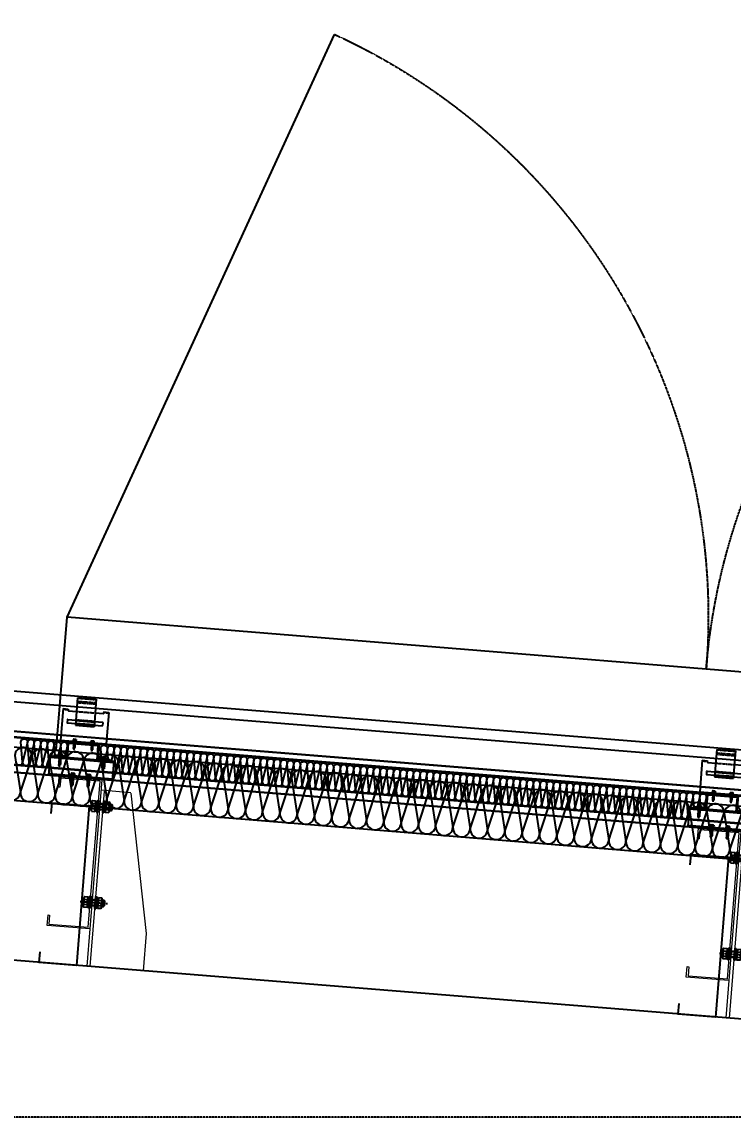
# Model space of a CAD drawing. Extents: x 220580 to 2027826, y -309201 to 71987.
# Drawn here: x 285534 to 286865, y -212329 to -210279 of the extents above; entities that cross this region are included whole.
import ezdxf

# ---------------------------------------------------------------- set-up
doc = ezdxf.new("R2010")
doc.units = 0
for name, pattern in [('__DASH', [0.35, 0.25, -0.1]), ('CENTER', [2, 1.25, -0.25, 0.25, -0.25]), ('CONTINUOUS0', [0]), ('CONTINUOUS1', [0]), ('DASH', [0.35, 0.25, -0.1]), ('DOTE', [2.42, 2, -0.2, 0.02, -0.2])]:
    doc.linetypes.add(name, pattern=pattern)
for name, color, linetype in [('003_THICK', 7, 'CONTINUOUS1'), ('004_THIN', 6, 'CONTINUOUS0'), ('A-AXIS-DOTE', 14, 'DOTE'), ('A-AXIS-DP', 126, 'Continuous'), ('A-HATCH-2', 251, 'Continuous'), ('A-LIN-V', 9, 'Continuous'), ('AS-COLN', 6, 'Continuous'), ('BWM', 8, 'Continuous'), ('C18', 4, 'CENTER'), ('DIM', 173, 'Continuous'), ('pj', 4, 'Continuous'), ('SEAMLOK75 - SHEET', 6, 'Continuous'), ('ZX', 240, 'CENTER'), ('建-尺寸', 3, 'Continuous'), ('紧固件', 40, 'Continuous')]:
    doc.layers.add(name, color=color, linetype=linetype)
doc.layers.add('S-dim', color=81, linetype='Continuous', lineweight=0)
doc.layers.add('粗', color=7, linetype='Continuous', lineweight=50)
doc.styles.add('A-DIM_T3', font='SIMPLEX', dxfattribs={"width": 0.705882, "bigfont": 'GBCBIG'})
doc.dimstyles.new('A-DIM&&50', dxfattribs={"dimtxt": 148.75, "dimasz": 50, "dimexe": 125, "dimexo": 150, "dimgap": 63.125, "dimtad": 1, "dimdec": 0, "dimzin": 0, "dimdsep": 46, "dimtxsty": 'A-DIM_T3', "dimblk": 'ARCHTICK', "dimcen": 0.09, "dimclrt": 7, "dimazin": 2, "dimtfac": 1, "dimtdec": 0, "dimtix": 1, "dimtmove": 2, "dimatfit": 3, "dimfxl": 0, "dimtolj": 1, "dimtzin": 0, "dimarcsym": 0})

# ---------------------------------------------------------------- blocks, each defined once
blk = doc.blocks.new('CURVEPATTERNLIB$SYSLIB$岩棉板')
at = {"color": 0}
for p, q in [((0, -17), (12, -67)), ((12, -67), (24, -17))]:
    blk.add_line(p, q, dxfattribs=at)
for centre, start, end in [((12, -17), 0, 180), ((0, -67), 270, 0), ((24, -67), 180, 270)]:
    blk.add_arc(centre, 12, start, end, dxfattribs=at)
blk = doc.blocks.new('e534654')
at = {"layer": 'A-LIN-V', "color": 2}
blk.add_line((300, 700), (5250, 1100), dxfattribs=at)
at = {"layer": 'A-LIN-V'}
for points in [[(3859.5, 1268.5), (3857.8, 1288.5), (3788.1, 1282.8), (3812.2, 983.8), (3882, 989.5), (3880.4, 1009.4)], [(2663.4, 1171.9), (2661.7, 1191.8), (2592, 1186.2), (2616.1, 887.2), (2685.9, 892.8), (2684.3, 912.7)]]:
    blk.add_lwpolyline(points, dxfattribs=at)
at = {"layer": 'AS-COLN'}
for p, q in [((5250, 1500.5), (401.1, 1105.6)), ((5250, 1400.4), (400.1, 1005.4))]:
    blk.add_line(p, q, dxfattribs=at)
at = {"layer": 'A-HATCH-2', "xscale": -1.353561134779942, "yscale": 1.351351351351351, "zscale": 1.351351351351351, "rotation": 4.653246664435114}
for p in [(3699.2, 1381.2), (3731.6, 1383.8), (3764, 1386.4), (3796.3, 1389.1), (3828.7, 1391.7), (3861.1, 1394.3), (3893.5, 1397), (3925.9, 1399.6), (3440.2, 1360.1), (3472.6, 1362.7), (3504.9, 1365.3), (3537.3, 1368), (3569.7, 1370.6), (3602.1, 1373.3), (3634.5, 1375.9), (3666.8, 1378.5), (3213.5, 1341.6), (3245.9, 1344.3), (3278.3, 1346.9), (3310.7, 1349.5), (3343, 1352.2), (3375.4, 1354.8), (3407.8, 1357.4), (2954.5, 1320.5), (2986.9, 1323.2), (3019.3, 1325.8), (3051.6, 1328.5), (3084, 1331.1), (3116.4, 1333.7), (3148.8, 1336.4), (3181.2, 1339), (2695.5, 1299.5), (2727.9, 1302.1), (2760.2, 1304.7), (2792.6, 1307.4), (2825, 1310), (2857.4, 1312.6), (2889.8, 1315.3), (2922.1, 1317.9), (2598.3, 1291.6), (2630.7, 1294.2), (2663.1, 1296.8)]:
    blk.add_blockref('CURVEPATTERNLIB$SYSLIB$岩棉板', p, dxfattribs=at)
blk = doc.blocks.new('_ArchTick')
at = {"color": 0, "linetype": 'ByBlock', "const_width": 0.4}
blk.add_lwpolyline([(-0.5, -0.5), (0.5, 0.5)], dxfattribs=at)
blk = doc.blocks.new('*D407')
at = {"layer": 'Defpoints', "color": 0, "transparency": 16777216}
for p in [(-1772729.9, 580856.2), (-1772720.3, 580546.4), (-1775119.2, 580472)]:
    blk.add_point(p, dxfattribs=at)
at = {"layer": '建-尺寸', "color": 0, "lineweight": -2, "transparency": 16777216}
for p, q in [((-1772721.9, 580596.3), (-1772731.5, 580906.2)), ((-1775128.8, 580781.8), (-1772729.9, 580856.2)), ((-1775120.7, 580522), (-1775130.3, 580831.8))]:
    blk.add_line(p, q, dxfattribs=at)
at = {"layer": '建-尺寸', "color": 0, "lineweight": -2, "transparency": 16777216, "xscale": 50, "yscale": 50, "zscale": 50}
for p, rotation in [((-1772729.9, 580856.2), 1.775699479531219), ((-1775128.8, 580781.8), 181.7756994795312)]:
    blk.add_blockref('_ArchTick', p, dxfattribs=dict(at, rotation=rotation))
at = {"layer": '建-尺寸', "color": 7, "transparency": 16777216, "insert": (-1773933.6, 580956.5), "char_height": 148.75, "attachment_point": 5, "rotation": 1.7757, "style": 'A-DIM_T3'}
blk.add_mtext('\\A1;2400', dxfattribs=at)
blk = doc.blocks.new('20250821141233')
at = {"layer": 'A-AXIS-DOTE', "linetype": '__DASH', "ltscale": 2}
blk.add_line((110280.4, 11700), (-5335.3, 11700), dxfattribs=at)
blk = doc.blocks.new('34t65')
at = {"color": 2, "ltscale": 50}
for p, q in [((1430037, 238183.4), (1430157, 238183.4)), ((1430037, 238148.4), (1430037, 238183.4)), ((1430037, 238180.9), (1430157, 238180.9)), ((1430157, 238183.4), (1430157, 238148.4)), ((1430157, 238150.9), (1430037, 238150.9)), ((1430157, 238148.4), (1430037, 238148.4))]:
    blk.add_line(p, q, dxfattribs=at)
blk = doc.blocks.new('*U1984')
at = {"layer": 'pj'}
for p, q in [((-4.4, 0.5), (-4.4, 0)), ((4.4, 0), (-4.4, 0)), ((-4.1, 0.8), (-3.1, 1)), ((4.1, 0.8), (-4.1, 0.8)), ((-3.1, 3.9), (-3.1, 1)), ((3.1, 1), (-3.1, 1)), ((2.3, 4.2), (-2.3, 4.2)), ((-2, 0.8), (-1.5, 1)), ((-1.5, 3.9), (-1.5, 1)), ((-1.5, 0), (-1.5, -1.6)), ((1.5, 3.9), (1.5, 1)), ((2.2, 0.8), (1.5, 1)), ((1.5, 0), (1.5, -1.1)), ((3.1, 3.9), (3.1, 1)), ((4.1, 0.8), (3.1, 1)), ((4.4, 0.5), (4.4, 0)), ((-2.1, -1.9), (2.1, -1.4)), ((-2.1, -1.9), (-1.5, -1.6)), ((-2.1, -1.9), (-1.5, -2.2)), ((-2.1, -3.3), (2.1, -2.8)), ((-2.1, -3.3), (-1.5, -3)), ((-2.1, -3.3), (-1.5, -3.6)), ((-2.1, -4.7), (2.1, -4.2)), ((-2.1, -4.7), (-1.5, -4.4)), ((-2.1, -4.7), (-1.5, -5)), ((-2.1, -6.1), (2.1, -5.6)), ((-2.1, -6.1), (-1.5, -5.8)), ((-2.1, -6.1), (-1.5, -6.4)), ((-2.1, -7.5), (2.1, -7)), ((-2.1, -7.5), (-1.5, -7.2)), ((-2.1, -7.5), (-1.5, -7.8)), ((-2.1, -8.9), (2.1, -8.4)), ((-2.1, -8.9), (-1.5, -8.6)), ((-2.1, -8.9), (-1.5, -9.2)), ((-2.1, -10.3), (2.1, -9.8)), ((-2.1, -10.3), (-1.5, -10)), ((-2.1, -10.3), (-1.5, -10.6)), ((-2.1, -11.7), (2.1, -11.2)), ((-2.1, -11.7), (-1.5, -11.4)), ((-2.1, -11.7), (-1.5, -12)), ((-2.1, -13.1), (-1.5, -12.8)), ((-2.1, -13.1), (-1.1, -13)), ((-2.1, -13.1), (-1.5, -13.4)), ((-1.5, -1.6), (1.5, -1.1)), ((-1.5, -2.2), (1.5, -1.7)), ((-1.5, -2.2), (-1.5, -3)), ((-1.5, -3), (1.5, -2.5)), ((-1.5, -3.6), (1.5, -3.1)), ((-1.5, -3.6), (-1.5, -4.4)), ((-1.5, -4.4), (1.5, -3.9)), ((-1.5, -5), (1.5, -4.5)), ((-1.5, -5), (-1.5, -5.8)), ((-1.5, -5.8), (1.5, -5.3)), ((-1.5, -6.4), (1.5, -5.9)), ((-1.5, -6.4), (-1.5, -7.2)), ((-1.5, -7.2), (1.5, -6.7)), ((-1.5, -7.8), (1.5, -7.3)), ((-1.5, -7.8), (-1.5, -8.6)), ((-1.5, -8.6), (1.5, -8.1)), ((-1.5, -9.2), (1.5, -8.7)), ((-1.5, -9.2), (-1.5, -10)), ((-1.5, -10), (1.5, -9.5)), ((-1.5, -10.6), (1.5, -10.1)), ((-1.5, -10.6), (-1.5, -11.4)), ((-1.5, -11.4), (1.5, -10.9)), ((-1.5, -12), (1.5, -11.5)), ((-1.5, -12), (-1.5, -12.8)), ((-1.5, -12.8), (-1, -12.7)), ((-1.5, -13.4), (-1.5, -17.2)), ((-1.5, -13.4), (-1.3, -13.4)), ((0, -18.6), (-1.5, -17.2)), ((0, -18.6), (1.5, -17.2)), ((0.6, -12.4), (1.5, -12.3)), ((0.7, -12.8), (2.1, -12.6)), ((0.7, -13), (1.5, -12.9)), ((0.7, -13.8), (1.5, -13.7)), ((0.7, -14.2), (2.1, -14)), ((0.7, -14.4), (1.5, -14.3)), ((1.5, -0.3), (1.5, -1.1)), ((2.1, -1.4), (1.5, -1.1)), ((2.1, -1.4), (1.5, -1.7)), ((1.5, -1.7), (1.5, -2.5)), ((2.1, -2.8), (1.5, -2.5)), ((2.1, -2.8), (1.5, -3.1)), ((1.5, -3.1), (1.5, -3.9)), ((2.1, -4.2), (1.5, -3.9)), ((2.1, -4.2), (1.5, -4.5)), ((1.5, -4.5), (1.5, -5.3)), ((2.1, -5.6), (1.5, -5.3)), ((2.1, -5.6), (1.5, -5.9)), ((1.5, -5.9), (1.5, -6.7)), ((2.1, -7), (1.5, -6.7)), ((2.1, -7), (1.5, -7.3)), ((1.5, -7.3), (1.5, -8.1)), ((2.1, -8.4), (1.5, -8.1)), ((2.1, -8.4), (1.5, -8.7)), ((1.5, -8.7), (1.5, -9.5)), ((2.1, -9.8), (1.5, -9.5)), ((2.1, -9.8), (1.5, -10.1)), ((1.5, -10.1), (1.5, -10.9)), ((2.1, -11.2), (1.5, -10.9)), ((2.1, -11.2), (1.5, -11.5)), ((1.5, -11.5), (1.5, -12.3)), ((2.1, -12.6), (1.5, -12.3)), ((2.1, -12.6), (1.5, -12.9)), ((1.5, -12.9), (1.5, -13.7)), ((2.1, -14), (1.5, -13.7)), ((2.1, -14), (1.5, -14.3)), ((1.5, -14.3), (1.5, -17.2))]:
    blk.add_line(p, q, dxfattribs=at)
blk.add_lwpolyline([(0, -18.6), (0.7, -14.4), (0.7, -12.7, 0.417657), (0.4, -12.4, 0.097062), (-1, -12.7), (-1.5, -13.8)], format="xyb", dxfattribs=at)
for centre, radius, start, end in [((-4.1, 0.5), 0.3, 90, 180), ((-2.3, 3.3), 0.951, 35.4009, 144.5991), ((0, 1), 3.2, 61.0594, 118.9406), ((2.3, 3.3), 0.951, 35.4009, 144.5991), ((4.1, 0.5), 0.3, 0, 90)]:
    blk.add_arc(centre, radius, start, end, dxfattribs=at)
at = {"layer": 'ZX', "ltscale": 0.2}
blk.add_line((0, 4.9), (0, -21), dxfattribs=at)
blk = doc.blocks.new('A$C2F3B4A73')
at = {"layer": '粗', "lineweight": -2}
for p, q in [((25.2, 101.1), (60.4, 101.1)), ((25.2, 101.1), (25.2, 49.6)), ((60.4, 101.1), (60.4, 49.6)), ((0, 78.7), (9.6, 78.7)), ((0, 78.7), (0, 19.8)), ((9.6, 78.7), (9.6, 76.3)), ((10.4, 75.5), (25.2, 75.5)), ((60.4, 75.5), (75.2, 75.5)), ((76, 78.7), (85.6, 78.7)), ((76, 78.7), (76, 76.3)), ((85.6, 78.7), (85.6, 19.8)), ((9.6, 58.4), (9.6, 53.6)), ((10.4, 59.2), (25.2, 59.2)), ((10.4, 52.8), (25.2, 52.8)), ((25.2, 58.4), (60.4, 58.4)), ((25.2, 53.6), (60.4, 53.6)), ((25.2, 49.6), (60.4, 49.6)), ((60.4, 59.2), (75.2, 59.2)), ((60.4, 52.8), (75.2, 52.8)), ((76, 58.4), (76, 53.6)), ((0, 19.8), (85.6, 19.8)), ((0, 18.8), (0, 19.8)), ((0, 18.8), (85.6, 18.8)), ((14.4, 19.8), (14.4, 18.8)), ((71.2, 19.8), (71.2, 18.8)), ((85.6, 19.8), (85.6, 18.8))]:
    blk.add_line(p, q, dxfattribs=at)
at = {"layer": '粗', "linetype": 'DASH', "lineweight": -2}
for p, q in [((25.2, 100.6), (60.4, 100.6)), ((25.2, 94.7), (60.4, 94.7)), ((25.2, 92.3), (60.4, 92.3)), ((0, 77.7), (9.6, 77.7)), ((25.2, 75.5), (60.4, 75.5)), ((76, 77.7), (85.6, 77.7)), ((25.2, 60), (60.4, 60)), ((25.2, 59.2), (60.4, 59.2)), ((25.2, 52.8), (60.4, 52.8)), ((25.2, 52), (60.4, 52)), ((16, 19.8), (16, 18.8)), ((21.6, 19.8), (21.6, 18.8)), ((29.6, 19.8), (29.6, 18.8)), ((35.2, 19.8), (35.2, 18.8)), ((50.4, 19.8), (50.4, 18.8)), ((56, 19.8), (56, 18.8)), ((64, 19.8), (64, 18.8)), ((69.6, 19.8), (69.6, 18.8))]:
    blk.add_line(p, q, dxfattribs=at)
at = {"layer": '粗', "lineweight": -2}
for centre, start, end in [((10.4, 76.3), 180, 270), ((75.2, 76.3), 270, 0), ((10.4, 58.4), 90, 180), ((10.4, 53.6), 180, 270), ((75.2, 58.4), 0, 90), ((75.2, 53.6), 270, 0)]:
    blk.add_arc(centre, 0.8, start, end, dxfattribs=at)
at = {"layer": '紧固件', "color": 2, "yscale": 0.8, "zscale": 0.8}
for p, xscale in [((26.1, 19.8), 0.8), ((59.5, 19.8), -0.8)]:
    blk.add_blockref('*U1984', p, dxfattribs=dict(at, xscale=xscale))
blk = doc.blocks.new('A$C51791418')
blk.add_blockref('A$C2F3B4A73', (-42.8, -15.8))
blk = doc.blocks.new('*U1987')
at = {"layer": '003_THICK', "color": 2}
for points in [[(-11, 13.1, 0.611769), (-11, 6.5, 0.611769)], [(-11, 6.5, 0.305859), (-11, -6.5, 0.305859)], [(31.2, 6.5, 0.61177), (31.2, 13.1, 0.61177)], [(31.2, -6.5, 0.305858), (31.2, 6.5, 0.305858)], [(-11, -6.5, 0.611769), (-11, -13.1, 0.611769)], [(31.2, -13.1, 0.61177), (31.2, -6.5, 0.61177)]]:
    blk.add_lwpolyline(points, format="xyb", dxfattribs=at)
for points in [[(-13, 9.8), (-13, -9.8)], [(-11, 13.1), (-3, 13.1)], [(-11, 6.5), (-3, 6.5)], [(-3.6, 8), (-3.6, -8)], [(-3, 13.1), (-3, -13.1)], [(-3, 12.1), (1.1, 12.1)], [(-3, 0), (1.1, 4.1)], [(-3, -4.1), (1.1, 0)], [(1.1, 15), (4.1, 15)], [(1.1, 15), (1.1, -15)], [(4.1, 15), (4.1, -15)], [(4.1, 8), (16.1, 8)], [(16.1, 15), (16.1, -15)], [(16.1, 15), (19.1, 15)], [(19.1, 15), (19.1, -15)], [(19.1, 12.1), (23.2, 12.1)], [(19.1, 0), (23.2, 4.1)], [(23.2, 13.1), (23.2, -13.1)], [(23.2, 13.1), (31.2, 13.1)], [(23.2, 6.5), (31.2, 6.5)], [(33.2, 9.8), (33.2, -9.8)], [(33.2, 8), (37.5, 8)], [(37.5, 8), (37.5, -8)], [(37.5, 8), (39, 6.5)], [(39, 6.5), (39, -6.5)], [(-11, -6.5), (-3, -6.5)], [(-11, -13.1), (-3, -13.1)], [(-3, -12.1), (1.1, -12.1)], [(1.1, -15), (4.1, -15)], [(4.1, -8), (16.1, -8)], [(16.1, -15), (19.1, -15)], [(19.1, -4.1), (23.2, 0)], [(19.1, -12.1), (23.2, -12.1)], [(23.2, -6.5), (31.2, -6.5)], [(23.2, -13.1), (31.2, -13.1)], [(33.2, -8), (37.5, -8)], [(37.5, -8), (39, -6.5)]]:
    blk.add_lwpolyline(points, dxfattribs=at)
at = {"layer": '004_THIN', "color": 2}
for points in [[(-3.6, 6.5), (16.1, 6.5)], [(33.2, 6.5), (39, 6.5)], [(-3.6, -6.5), (16.1, -6.5)], [(33.2, -6.5), (39, -6.5)]]:
    blk.add_lwpolyline(points, dxfattribs=at)
at = {"layer": 'C18', "color": 1, "ltscale": 0.6}
blk.add_lwpolyline([(-21, 0), (47, 0)], dxfattribs=at)
blk = doc.blocks.new('1112')
at = {"color": 2}
blk.add_lwpolyline([(1432456, 238570.9), (1432478.5, 238570.9), (1432478.5, 238598.4), (1432538.5, 238598.4), (1432538.5, 238570.9), (1432561, 238570.9), (1432561, 238568.4), (1432536, 238568.4), (1432536, 238595.9), (1432481, 238595.9), (1432481, 238568.4), (1432456, 238568.4)], close=True, dxfattribs=at)
at = {"layer": 'S-dim', "ltscale": 10}
for p, q in [((1432412.5, 238511.6), (1432362.5, 238252.3)), ((1432412.5, 238512.7), (1432468.5, 238512.7)), ((1432462.5, 238511.6), (1432462.5, 238182.3)), ((1432362.5, 238252.3), (1432362.5, 238182.3)), ((1432468.5, 238252.3), (1432468.5, 238182.3)), ((1432362.5, 238182.3), (1432468.5, 238182.3))]:
    blk.add_line(p, q, dxfattribs=at)
at = {"layer": 'S-dim', "color": 6, "ltscale": 10}
blk.add_lwpolyline([(1432548.5, 238512.3), (1432548.5, 238532.3), (1432468.5, 238532.3), (1432468.5, 238252.3), (1432548.5, 238252.3), (1432548.5, 238272.3), (1432545.5, 238272.3), (1432545.5, 238255.3), (1432471.5, 238255.3), (1432471.5, 238529.3), (1432545.5, 238529.3), (1432545.5, 238512.3)], close=True, dxfattribs=at)
blk.add_blockref('34t65', (2411.5, 385))
at = {"xscale": -0.7500000000000001, "yscale": 0.7500000000000001, "zscale": 0.7500000000000001, "rotation": 359.9999999722328}
for p in [(1432474.6, 238482.3), (1432474.6, 238302.3)]:
    blk.add_blockref('*U1987', p, dxfattribs=at)
at = {"layer": 'SEAMLOK75 - SHEET', "xscale": -1}
blk.add_blockref('A$C51791418', (1432508.5, 238596.4), dxfattribs=at)
at = {"layer": '紧固件', "xscale": -1.023999999801318, "yscale": 1.023999999801318, "zscale": 1.023999999801318}
for p in [(1432467.3, 238570.9), (1432549.8, 238570.9, 0), (1432493.5, 238535.9), (1432523.5, 238535.9)]:
    blk.add_blockref('*U1984', p, dxfattribs=at)
blk = doc.blocks.new('r5657')
at = {"layer": 'A-LIN-V'}
blk.add_line((-1775119.2, 580472), (-1775111.4, 580222.1), dxfattribs=at)
for points in [[(-1772720.3, 580546.4), (-1773165.5, 581660.7)], [(-1775119.2, 580472), (-1774743.9, 581611.8)], [(-1775119.2, 580472), (-1772720.3, 580546.4)], [(-1772712.6, 580296.5), (-1772720.3, 580546.4)]]:
    blk.add_lwpolyline(points, dxfattribs=at)
at = {"layer": 'A-LIN-V', "linetype": 'DASH'}
for centre, start, end in [((-1772720.3, 580546.4), 111.7757, 181.7757), ((-1775119.2, 580472), 1.7757, 71.7757)]:
    blk.add_arc(centre, 1200, start, end, dxfattribs=at)
at = {"layer": '建-尺寸'}
dim = blk.add_aligned_dim(p1=(-1775119.2, 580472), p2=(-1772720.3, 580546.4), distance=310, dimstyle='A-DIM&&50', dxfattribs=at)
dim.commit()
dim.dimension.update_dxf_attribs({"geometry": '*D407', "text_midpoint": (-1773933.6, 580956.5)})
blk = doc.blocks.new('34t6t5')
at = {"color": 1, "ltscale": 50}
for p, q in [((379864.4, -34024.8), (384626.3, -34409.6)), ((379864.5, -34023.3), (384626.3, -34408.1))]:
    blk.add_line(p, q, dxfattribs=at)
at = {"color": 4, "ltscale": 50}
for p, q in [((384601.3, -34459.6), (379862.8, -34076.7, 0)), ((384601.3, -34458.8), (379862.9, -34075.9, 0)), ((384601.3, -34473.1), (379862.4, -34090.1, 0)), ((384601.3, -34473.9), (379862.4, -34090.9, 0))]:
    blk.add_line(p, q, dxfattribs=at)
at = {"color": 2, "ltscale": 50}
blk.add_line((384601.3, -34472.8), (379862.4, -34089.8, 0), dxfattribs=at)
at = {"layer": 'BWM'}
for points in [[(381184.2, -34176.4, 1), (381196.7, -34177.4), (381193.5, -34139.6, -1), (381205.9, -34140.6), (381196.7, -34177.4, 1), (381209.1, -34178.4), (381205.9, -34140.6, -1), (381218.4, -34141.6), (381209.1, -34178.4, 1), (381221.6, -34179.5), (381218.4, -34141.6, -1), (381230.9, -34142.6), (381221.6, -34179.5, 1), (381234.1, -34180.5), (381230.9, -34142.6, -1), (381243.3, -34143.6), (381234.1, -34180.5, 1), (381246.5, -34181.5), (381243.3, -34143.6, -1), (381255.8, -34144.6), (381250.2, -34166.9)], [(381257.5, -34165), (381255.8, -34144.6, -1), (381268.2, -34145.6), (381263.3, -34165.4)], [(381270, -34166), (381268.2, -34145.6, -1), (381280.7, -34146.6), (381275.7, -34166.4)], [(381344.7, -34172), (381343, -34151.7, -1), (381355.4, -34152.7), (381350.5, -34172.5)], [(381357.2, -34173), (381355.4, -34152.7, -1), (381367.9, -34153.7), (381362.3, -34175.9)], [(381364.4, -34197.3, 0.414214), (381371.1, -34191.5), (381367.9, -34153.7, -1), (381380.4, -34154.7), (381371.1, -34191.5, 1), (381383.6, -34192.5), (381380.4, -34154.7, -1), (381392.8, -34155.7), (381383.6, -34192.5, 1), (381396, -34193.6), (381392.8, -34155.7, -1), (381405.3, -34156.7), (381396, -34193.6, 1), (381408.5, -34194.6), (381405.3, -34156.7, -1), (381417.7, -34157.7), (381408.5, -34194.6, 1), (381421, -34195.6), (381417.7, -34157.7, -1), (381430.2, -34158.7), (381421, -34195.6, 1), (381433.4, -34196.6), (381430.2, -34158.7, -1), (381442.7, -34159.7), (381433.4, -34196.6, 1), (381445.9, -34197.6), (381442.7, -34159.7, -1), (381455.1, -34160.7), (381445.9, -34197.6, 1), (381458.3, -34198.6), (381455.1, -34160.7, -1), (381467.6, -34161.7), (381458.3, -34198.6, 1), (381470.8, -34199.6), (381467.6, -34161.7, -1), (381480, -34162.7), (381470.8, -34199.6, 1), (381483.2, -34200.6), (381480, -34162.7, -1), (381492.5, -34163.7), (381483.2, -34200.6, 1), (381495.7, -34201.6), (381492.5, -34163.7, -1), (381505, -34164.7), (381495.7, -34201.6, 1), (381508.2, -34202.6), (381505, -34164.7, -1), (381517.4, -34165.8), (381508.2, -34202.6, 1), (381520.6, -34203.6), (381517.4, -34165.8, -1), (381529.9, -34166.8), (381520.6, -34203.6, 1), (381533.1, -34204.6), (381529.9, -34166.8, -1), (381542.3, -34167.8), (381533.1, -34204.6, 1), (381545.5, -34205.6), (381542.3, -34167.8, -1), (381554.8, -34168.8), (381545.5, -34205.6, 1), (381558, -34206.6), (381554.8, -34168.8, -1), (381567.3, -34169.8), (381558, -34206.6, 1), (381570.5, -34207.6), (381567.3, -34169.8, -1), (381579.7, -34170.8), (381570.5, -34207.6, 1), (381582.9, -34208.7), (381579.7, -34170.8, -1), (381592.2, -34171.8), (381582.9, -34208.7, 1), (381595.4, -34209.7), (381592.2, -34171.8, -1), (381604.6, -34172.8), (381595.4, -34209.7, 1), (381607.8, -34210.7), (381604.6, -34172.8, -1), (381617.1, -34173.8), (381607.8, -34210.7, 1), (381620.3, -34211.7), (381617.1, -34173.8, -1), (381629.6, -34174.8), (381620.3, -34211.7, 1), (381632.8, -34212.7), (381629.6, -34174.8, -1), (381642, -34175.8), (381632.8, -34212.7, 1), (381645.2, -34213.7), (381642, -34175.8, -1), (381654.5, -34176.8), (381645.2, -34213.7, 1), (381657.7, -34214.7), (381654.5, -34176.8, -1), (381666.9, -34177.8), (381657.7, -34214.7, 1), (381670.1, -34215.7), (381666.9, -34177.8, -1), (381679.4, -34178.8), (381670.1, -34215.7, 1), (381682.6, -34216.7), (381679.4, -34178.8, -1), (381691.9, -34179.9), (381682.6, -34216.7, 1), (381695.1, -34217.7), (381691.9, -34179.9, -1), (381704.3, -34180.9), (381695.1, -34217.7, 1), (381707.5, -34218.7), (381704.3, -34180.9, -1), (381716.8, -34181.9), (381707.5, -34218.7, 1), (381720, -34219.7), (381716.8, -34181.9, -1), (381729.2, -34182.9), (381720, -34219.7, 1), (381732.4, -34220.7), (381729.2, -34182.9, -1), (381741.7, -34183.9), (381732.4, -34220.7, 1), (381744.9, -34221.7), (381741.7, -34183.9, -1), (381754.1, -34184.9), (381744.9, -34221.7, 1), (381757.4, -34222.7), (381754.1, -34184.9, -1), (381766.6, -34185.9), (381757.4, -34222.7, 1), (381769.8, -34223.8), (381766.6, -34185.9, -1), (381779.1, -34186.9), (381769.8, -34223.8, 1), (381782.3, -34224.8), (381779.1, -34186.9, -1), (381791.5, -34187.9), (381782.3, -34224.8, 1), (381794.7, -34225.8), (381791.5, -34187.9, -1), (381804, -34188.9), (381794.7, -34225.8, 1), (381807.2, -34226.8), (381804, -34188.9, -1), (381816.4, -34189.9), (381807.2, -34226.8, 1), (381819.7, -34227.8), (381816.4, -34189.9, -1), (381828.9, -34190.9), (381819.7, -34227.8, 1), (381832.1, -34228.8), (381828.9, -34190.9, -1), (381841.4, -34191.9), (381832.1, -34228.8, 1), (381844.6, -34229.8), (381841.4, -34191.9, -1), (381853.8, -34192.9), (381844.6, -34229.8, 1), (381857, -34230.8), (381853.8, -34192.9, -1), (381866.3, -34193.9), (381857, -34230.8, 1), (381869.5, -34231.8), (381866.3, -34193.9, -1), (381878.7, -34195), (381869.5, -34231.8, 1), (381882, -34232.8), (381878.7, -34195, -1), (381891.2, -34196), (381882, -34232.8, 1), (381894.4, -34233.8), (381891.2, -34196, -1), (381903.7, -34197), (381894.4, -34233.8, 1), (381906.9, -34234.8), (381903.7, -34197, -1), (381916.1, -34198), (381906.9, -34234.8, 1), (381919.3, -34235.8), (381916.1, -34198, -1), (381928.6, -34199), (381919.3, -34235.8, 1), (381931.8, -34236.8), (381928.6, -34199, -1), (381941, -34200), (381931.8, -34236.8, 1), (381944.2, -34237.9), (381941, -34200, -1), (381953.5, -34201), (381944.2, -34237.9, 1), (381956.7, -34238.9), (381953.5, -34201, -1), (381966, -34202), (381956.7, -34238.9, 1), (381969.2, -34239.9), (381966, -34202, -1), (381978.4, -34203), (381969.2, -34239.9, 1), (381981.6, -34240.9), (381978.4, -34203, -1), (381990.9, -34204), (381981.6, -34240.9, 1), (381994.1, -34241.9), (381990.9, -34204, -1), (382003.3, -34205), (381994.1, -34241.9, 1), (382006.5, -34242.9), (382003.3, -34205, -1), (382015.8, -34206), (382006.5, -34242.9, 1), (382019, -34243.9), (382015.8, -34206, -1), (382028.3, -34207), (382019, -34243.9, 1), (382031.5, -34244.9), (382028.3, -34207, -1), (382040.7, -34208), (382031.5, -34244.9, 1), (382043.9, -34245.9), (382040.7, -34208, -1), (382053.2, -34209), (382043.9, -34245.9, 1), (382056.4, -34246.9), (382053.2, -34209, -1), (382065.6, -34210.1), (382056.4, -34246.9, 1), (382068.8, -34247.9), (382065.6, -34210.1, -1), (382078.1, -34211.1), (382068.8, -34247.9, 1), (382081.3, -34248.9), (382078.1, -34211.1, -1), (382090.6, -34212.1), (382081.3, -34248.9, 1), (382093.8, -34249.9), (382090.6, -34212.1, -1), (382103, -34213.1), (382093.8, -34249.9, 1), (382106.2, -34250.9), (382103, -34213.1, -1), (382115.5, -34214.1), (382106.2, -34250.9, 1), (382118.7, -34251.9), (382115.5, -34214.1, -1), (382127.9, -34215.1), (382118.7, -34251.9, 1), (382131.1, -34253), (382127.9, -34215.1, -1), (382140.4, -34216.1), (382131.1, -34253, 1), (382143.6, -34254), (382140.4, -34216.1, -1), (382152.8, -34217.1), (382143.6, -34254, 1), (382156.1, -34255), (382152.8, -34217.1, -1), (382165.3, -34218.1), (382156.1, -34255, 1), (382168.5, -34256), (382165.3, -34218.1, -1), (382177.8, -34219.1), (382168.5, -34256, 1), (382181, -34257), (382177.8, -34219.1, -1), (382190.2, -34220.1), (382181, -34257, 1), (382193.4, -34258), (382190.2, -34220.1, -1), (382202.7, -34221.1), (382193.4, -34258, 1), (382205.9, -34259), (382202.7, -34221.1, -1), (382215.1, -34222.1), (382205.9, -34259, 1), (382218.4, -34260), (382215.1, -34222.1, -1), (382227.6, -34223.1), (382218.4, -34260, 1), (382230.8, -34261), (382227.6, -34223.1, -1), (382240.1, -34224.2), (382230.8, -34261, 1), (382243.3, -34262), (382240.1, -34224.2, -1), (382252.5, -34225.2), (382243.3, -34262, 1), (382255.7, -34263), (382252.5, -34225.2, -1), (382265, -34226.2), (382255.7, -34263, 1), (382268.2, -34264), (382265, -34226.2, -1), (382277.4, -34227.2), (382268.2, -34264, 1), (382280.7, -34265), (382277.4, -34227.2, -1), (382289.9, -34228.2), (382280.7, -34265, 1), (382293.1, -34266), (382289.9, -34228.2, -1), (382302.4, -34229.2), (382293.1, -34266, 1), (382305.6, -34267), (382302.4, -34229.2, -1), (382314.8, -34230.2), (382305.6, -34267, 1), (382318, -34268.1), (382314.8, -34230.2, -1), (382327.3, -34231.2), (382318, -34268.1, 1), (382330.5, -34269.1), (382327.3, -34231.2, -1), (382339.7, -34232.2), (382330.5, -34269.1, 1), (382342.9, -34270.1), (382339.7, -34232.2, -1), (382352.2, -34233.2), (382342.9, -34270.1, 1), (382355.4, -34271.1), (382352.2, -34233.2, -1), (382364.7, -34234.2), (382355.4, -34271.1, 1), (382367.9, -34272.1), (382364.7, -34234.2, -1), (382377.1, -34235.2), (382367.9, -34272.1, 1), (382380.3, -34273.1), (382377.1, -34235.2, -1), (382389.6, -34236.2), (382380.3, -34273.1, 1), (382392.8, -34274.1), (382389.6, -34236.2, -1), (382402, -34237.2), (382392.8, -34274.1, 1), (382405.2, -34275.1), (382402, -34237.2, -1), (382414.5, -34238.2), (382405.2, -34275.1, 1), (382417.7, -34276.1), (382414.5, -34238.2, -1), (382427, -34239.3), (382417.7, -34276.1, 1), (382430.2, -34277.1), (382427, -34239.3, -1), (382439.4, -34240.3), (382430.2, -34277.1, 1), (382442.6, -34278.1), (382439.4, -34240.3, -1), (382451.9, -34241.3), (382446.3, -34263.5)], [(382453.6, -34261.6), (382451.9, -34241.3, -1), (382464.3, -34242.3), (382459.4, -34262.1)], [(382466.1, -34262.6), (382464.3, -34242.3, -1), (382476.8, -34243.3), (382471.8, -34263.1)]]:
    blk.add_lwpolyline(points, format="xyb", dxfattribs=at)
at = {"layer": 'SEAMLOK75 - SHEET'}
for p, q in [((384801.3, -34337.3, 0), (379885.5, -33940, 0)), ((384799.7, -34357.2, 0), (379890.5, -33960.5, 0)), ((379879.5, -34014.8, 0), (384795.3, -34412, 0)), ((379882.2, -34014, 0), (384795.4, -34411, 0))]:
    blk.add_line(p, q, dxfattribs=at)
at = {"xscale": -1, "rotation": 355.3800780923027}
for p in [(1789946.7, -387346.9), (1791142.8, -387443.6)]:
    blk.add_blockref('1112', p, dxfattribs=at)
at = {"layer": 'A-LIN-V', "xscale": -1, "rotation": 357.1196224471548}
blk.add_blockref('r5657', (-1418373.6, -524638.3), dxfattribs=at)
blk = doc.blocks.new('A$Cc659754e')
at = {"layer": 'A-LIN-V', "color": 2}
blk.add_line((-5500, 1650), (-10450, 2050), dxfattribs=at)
at = {"layer": 'A-AXIS-DP'}
blk.add_blockref('34t6t5', (-390309.8, 36491.9), dxfattribs=at)

msp = doc.modelspace()

# ---------------------------------------------------------------- block references
at = {"layer": 'A-AXIS-DP', "ltscale": 2800}
msp.add_blockref('20250821141233', (278948.2, -224029), dxfattribs=at)
at = {"layer": 'A-LIN-V', "xscale": -1, "rotation": 357.1196224471548}
msp.add_blockref('r5657', (-1514035.2, -702125.4), dxfattribs=at)
at = {"layer": 'A-LIN-V', "xscale": -1}
msp.add_blockref('e534654', (289448.2, -213029), dxfattribs=at)
at = {"layer": 'DIM', "ltscale": 2000}
msp.add_blockref('A$Cc659754e', (294648.2, -213979), dxfattribs=at)

doc.saveas('drawing.dxf')
